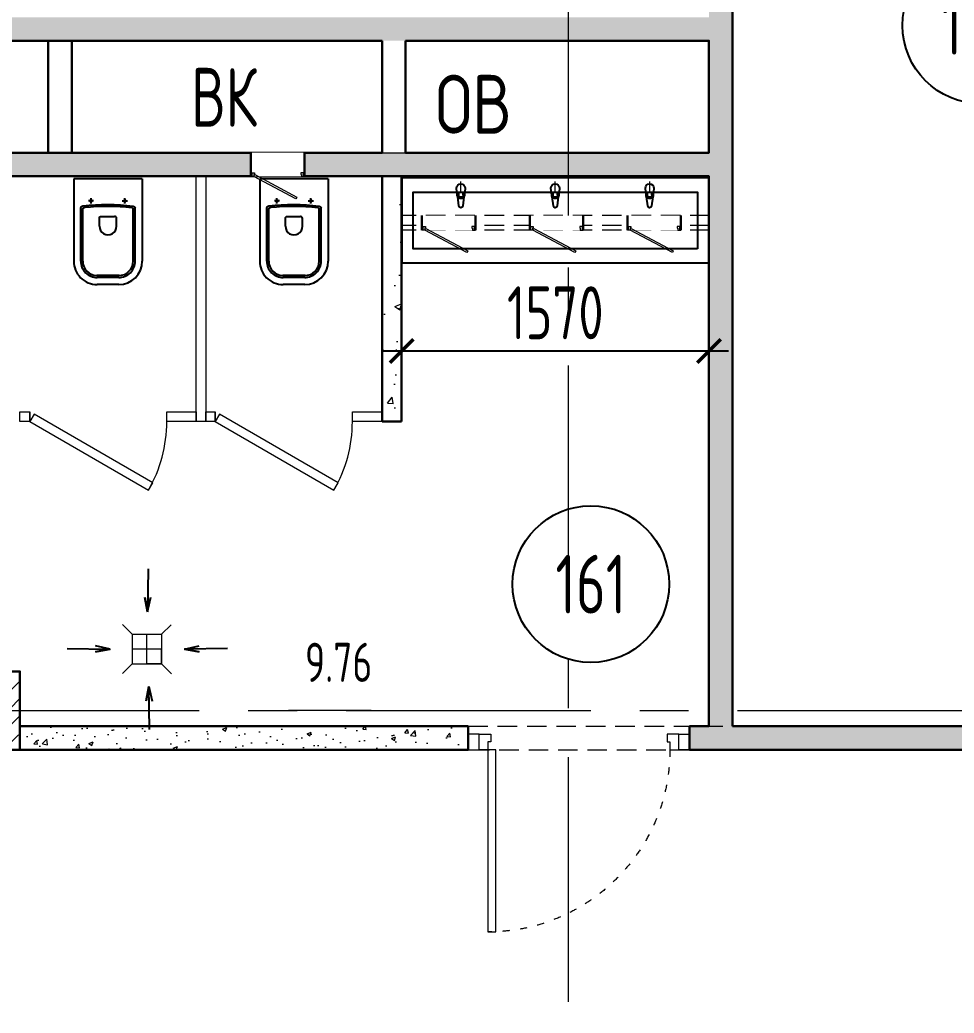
# Model space of a CAD drawing. Header units: millimetres. Extents: x -265044 to 366616, y 0 to 292181.
# Drawn here: x -194034 to -189261, y 117056 to 122127 of the extents above; entities that cross this region are included whole.
import ezdxf
from ezdxf import colors
from ezdxf.entities.mleader import LeaderData, LeaderLine
from ezdxf.enums import TextEntityAlignment as Align
from ezdxf.math import Vec2, Vec3

# ---------------------------------------------------------------- set-up
doc = ezdxf.new("R2010")
doc.units = ezdxf.units.MM
doc.header["$MEASUREMENT"] = 0
doc.set_wipeout_variables(frame=1)
doc.header["$PDMODE"] = 3
doc.header["$PDSIZE"] = -4
for name, pattern in [('ACAD_ISO03W100', [30, 12, -18]), ('ADSK_Скрыто', [6, 3, -3]), ('ADSK_Штриховая_ш2 п1', [3, 2, -1]), ('CENTER', [2, 1.25, -0.25, 0.25, -0.25])]:
    doc.linetypes.add(name, pattern=pattern)
doc.layers.get('0').update_dxf_attribs({"color": 250, "lineweight": 9})
doc.layers.get('Defpoints').update_dxf_attribs({"color": 6})
for name, color, linetype, lineweight in [('_0', 250, 'Continuous', 9), ('_Скрыто_', 7, 'ADSK_Скрыто', 9), ('АР_Двери', 5, 'Continuous', 18), ('АР_Колонны', 5, 'Continuous', 30), ('АР_Колонны Штрих', 250, 'Continuous', 5), ('АР_Маркер экспликации', 239, 'Continuous', 13), ('АР_Номер помещения', 1, 'Continuous', 25), ('АР_Оси', 193, 'Continuous', 9), ('АР_Отметки', 250, 'Continuous', 15), ('АР_Перегородки газоблок', 165, 'Continuous', 30), ('АР_Перегородки газоблок_Штрих', 165, 'Continuous', 5), ('АР_Перегородки сантехнические', 216, 'Continuous', 9), ('АР_Помещения_площадь', 19, 'Continuous', 9), ('АР_тонкая линия', 250, 'Continuous', 0), ('Эвакуация', 7, 'Continuous', 9)]:
    doc.layers.add(name, color=color, linetype=linetype, lineweight=lineweight)
for name, color, linetype in [('АР_Отверстия', 251, 'Continuous'), ('ТХ_ВК_оборуд.ТХ', 250, 'Continuous'), ('ТХ_ВК_трапы', 5, 'Continuous'), ('ТХ_сантехника', 253, 'Continuous')]:
    doc.layers.add(name, color=color, linetype=linetype)
doc.layers.get('_Скрыто_').off()
doc.styles.add('ICOCPEUR', font='isocpeur.ttf')
doc.styles.add('ISOCPEUR', font='isocpeur.ttf', dxfattribs={"width": 0.7})
doc.styles.get("Standard").update_dxf_attribs({"font": 'isocpeur.ttf'})
doc.dimstyles.new('R_100', dxfattribs={"dimtxt": 270, "dimasz": 120, "dimexe": 100, "dimexo": 0, "dimgap": 60, "dimtad": 1, "dimdec": 0, "dimrnd": 5, "dimzin": 0, "dimdsep": 46, "dimtxsty": 'ISOCPEUR', "dimblk": 'ARCHTICK', "dimcen": 0, "dimdle": 100, "dimclrd": 256, "dimclre": 256, "dimclrt": 256, "dimadec": 0, "dimazin": 0, "dimtfac": 2, "dimtdec": 0, "dimtofl": 0, "dimtmove": 1, "dimatfit": 3, "dimfxl": 1, "dimtvp": 3, "dimtolj": 1, "dimtzin": 0, "dimarcsym": 0})
pattern_1 = [(50, (0, 0), (215.17805, -18.82564), [22.5, -247.5]), (355, (0, 0), (-41.6254, 225.65764), [18, -198]), (100.45144, (17.93, -1.57), (173.55265, 206.832), [19.12206, -210.34263]), (46.1842, (0, 60), (320.1724, -49.65578), [33.75, -371.25]), (96.63564, (26.68, 55.86), (280.3986, 292.2356), [28.6831, -315.51413]), (351.18416, (0, 60), (280.3986, 292.2356), [27, -297]), (21, (30, 45), (179.07212, -120.78567), [22.5, -247.5]), (326, (30, 45), (72.9946, 217.54501), [18, -198]), (71.45144, (44.92, 34.93), (252.06671, 96.75935), [19.12206, -210.34263]), (37.5, (0, 0), (3.647957, 99.868156), [0, -195.6, 0, -201, 0, -198.75]), (7.5, (0, 0), (78.92086, 118.323514), [0, -114.6, 0, -191.1, 0, -75.75]), (327.5, (-66.9, 0), (160.14673, -6.766462), [0, -75, 0, -234, 0, -310.5]), (317.5, (-96.9, 0), (174.95585, 30.031495), [0, -97.5, 0, -155.4, 0, -220.5])]

# ---------------------------------------------------------------- blocks, each defined once
blk = doc.blocks.new('*U1050')
at = {"color": 8}
for points in [[(-55, -80), (-55, 0), (-115, 0), (-115, -40), (-100, -40), (-100, -80), (-55, -80)], [(0, 0), (0, -80), (-55, -80), (-55, 0), (0, 0)], [(-1130, 0), (-1130, -80), (-1075, -80), (-1075, 0), (-1130, 0)], [(-1075, -80), (-1075, 0), (-1015, 0), (-1015, -40), (-1030, -40), (-1030, -80), (-1075, -80)]]:
    blk.add_lwpolyline(points, dxfattribs=at)
blk.add_lwpolyline([(-100, -80), (-100, -1010), (-140, -1010), (-140, -80)], close=True, dxfattribs=at)
at = {"color": 8, "linetype": 'ACAD_ISO03W100', "ltscale": 3}
blk.add_arc((-100, -80), 930, 180, 270, dxfattribs=at)
blk = doc.blocks.new('*U11')
at = {"color": 8}
for p, q in [((0, 0), (0, 50)), ((700, 0), (700, 50))]:
    blk.add_line(p, q, dxfattribs=at)
blk.add_lwpolyline([(0, 0), (606.2, -350), (628.1, -312.1), (21.9, 37.9)], close=True, dxfattribs=at)
blk.add_arc((0, 0), 700, 330, 0, dxfattribs=at)
blk = doc.blocks.new('*U9')
at = {"color": 8}
for p, q in [((0, 0), (0, 50)), ((700, 0), (700, 50))]:
    blk.add_line(p, q, dxfattribs=at)
blk.add_lwpolyline([(0, 0), (606.2, -350), (628.1, -312.1), (21.9, 37.9)], close=True, dxfattribs=at)
blk.add_arc((0, 0), 700, 330, 0, dxfattribs=at)
blk = doc.blocks.new('*U45')
at = {"layer": 'АР_Номер помещения', "color": 8}
blk.add_circle((-201.3, 457.8), 400, dxfattribs=at)
at = {"layer": 'АР_Помещения_площадь', "color": 8}
blk.add_line((483.2, -2555.5), (60.9, -2555.5), dxfattribs=at)
at = {"color": 8, "style": 'ISOCPEUR', "width": 0.7, "flags": 1}
blk.add_attdef('КАТЕГОРИЯ', (-499.2, -2092.2), '', height=250, dxfattribs=at)
at = {"layer": 'АР_Номер помещения', "color": 8, "style": 'ISOCPEUR', "width": 0.7}
blk.add_attdef('НОМЕР_ПОМЕЩЕНИЯ', text='', height=300, dxfattribs=at).set_placement((-201.3, 457.8), align=Align.MIDDLE_CENTER)
at = {"layer": 'АР_Помещения_площадь', "color": 8, "lineweight": 30, "width": 0.7, "flags": 104}
blk.add_attdef('ИМЯ_ПОМЕЩЕНИЯ', text='', height=100, dxfattribs=at).set_placement((157.6, 1217.1), align=Align.MIDDLE_CENTER)
at = {"layer": 'АР_Помещения_площадь', "color": 8, "style": 'ISOCPEUR', "width": 0.7}
blk.add_attdef('ПЛОЩАДЬ_ПОМЕЩЕНИЯ', text='', height=200, dxfattribs=at).set_placement((488.1, -2309), align=Align.MIDDLE_RIGHT)
blk = doc.blocks.new('*U46')
at = {"layer": 'АР_Номер помещения', "color": 8}
blk.add_circle((1864, -1562.2), 400, dxfattribs=at)
at = {"layer": 'АР_Помещения_площадь', "color": 8}
blk.add_line((742.5, -2207.8), (320.2, -2207.8), dxfattribs=at)
at = {"color": 8, "style": 'ISOCPEUR', "width": 0.7, "flags": 1}
blk.add_attdef('КАТЕГОРИЯ', (-499.2, -2092.2), '', height=250, dxfattribs=at)
at = {"layer": 'АР_Номер помещения', "color": 8, "style": 'ISOCPEUR', "width": 0.7}
blk.add_attdef('НОМЕР_ПОМЕЩЕНИЯ', text='', height=300, dxfattribs=at).set_placement((1864, -1562.2), align=Align.MIDDLE_CENTER)
at = {"layer": 'АР_Помещения_площадь', "color": 8, "lineweight": 30, "width": 0.7, "flags": 104}
blk.add_attdef('ИМЯ_ПОМЕЩЕНИЯ', text='', height=100, dxfattribs=at).set_placement((157.6, 1217.1), align=Align.MIDDLE_CENTER)
at = {"layer": 'АР_Помещения_площадь', "color": 8, "style": 'ISOCPEUR', "width": 0.7}
blk.add_attdef('ПЛОЩАДЬ_ПОМЕЩЕНИЯ', text='', height=200, dxfattribs=at).set_placement((747.4, -1961.3), align=Align.MIDDLE_RIGHT)
blk = doc.blocks.new('Из_буфера31843')
at = {"color": 8}
for p, q in [((365.8, 166.1), (359.2, 113.1)), ((394.6, 113.1), (388, 166.1)), ((915.8, 166.1), (909.2, 113.1)), ((944.6, 113.1), (938, 166.1)), ((1465.7, 166.1), (1459.1, 113.1)), ((1494.5, 113.1), (1487.9, 166.1)), ((355.9, 103.6), (351.9, 61.7)), ((363.3, 86.6), (363.3, 101.5)), ((390.5, 86.6), (363.3, 86.6)), ((390.5, 101.5), (390.5, 86.6)), ((401.9, 61.7), (397.9, 103.6)), ((905.9, 103.6), (901.9, 61.7)), ((913.3, 86.6), (913.3, 101.5)), ((940.5, 86.6), (913.3, 86.6)), ((940.5, 101.5), (940.5, 86.6)), ((951.9, 61.7), (947.9, 103.6)), ((1455.8, 103.6), (1451.8, 61.7)), ((1463.2, 86.6), (1463.2, 101.5)), ((1490.4, 86.6), (1463.2, 86.6)), ((1490.4, 101.5), (1490.4, 86.6)), ((1501.8, 61.7), (1497.8, 103.6))]:
    blk.add_line(p, q, dxfattribs=at)
at = {"color": 8, "lineweight": 13, "ltscale": 500}
for p, q in [((376.9, 85), (376.9, 22.5)), ((926.9, 85), (926.9, 22.5)), ((1476.9, 85), (1476.9, 22.5))]:
    blk.add_line(p, q, dxfattribs=at)
at = {"color": 8}
for points in [[(1819.9, 500), (33.9, 500), (33.9, 0), (1819.9, 0)], [(1754.9, 415), (98.9, 415), (98.9, 85), (1754.9, 85)]]:
    blk.add_lwpolyline(points, close=True, dxfattribs=at)
for centre, major_axis, start_param, end_param in [((376.9, 164.7), (-7.91, 7.91), 4.051589, 6.943986), ((926.9, 164.7), (-7.91, 7.91), 4.051589, 6.943986), ((1476.8, 164.7), (-7.91, 7.91), 4.051589, 6.943986), ((376.9, 101.7), (-14.9, 14.9), 4.498953, 6.496621), ((926.9, 101.7), (-14.9, 14.9), 4.498953, 6.496621), ((1476.8, 101.7), (-14.9, 14.9), 4.498953, 6.496621), ((376.9, 61.7), (-17.7, -17.7), -0.785398, 2.356194), ((376.9, 101.7), (-14.9, -14.9), -1.35736, -0.875625), ((376.9, 101.5), (-9.62, 9.62), 3.926991, 7.068583), ((376.9, 101.7), (-14.9, 14.9), 4.017217, 4.498953), ((926.9, 61.7), (-17.7, -17.7), -0.785398, 2.356194), ((926.9, 101.7), (-14.9, -14.9), -1.35736, -0.875625), ((926.9, 101.5), (-9.62, 9.62), 3.926991, 7.068583), ((926.9, 101.7), (-14.9, 14.9), 4.017217, 4.498953), ((1476.8, 61.7), (-17.7, -17.7), -0.785398, 2.356194), ((1476.8, 101.7), (-14.9, -14.9), -1.35736, -0.875625), ((1476.8, 101.5), (-9.62, 9.62), 3.926991, 7.068583), ((1476.8, 101.7), (-14.9, 14.9), 4.017217, 4.498953)]:
    blk.add_ellipse(centre, major_axis=major_axis, ratio=1, start_param=start_param, end_param=end_param, dxfattribs=at)
blk = doc.blocks.new('унитаз поликлиники')
at = {"color": 8}
for p, q in [((0, 175), (0, -175)), ((0, 175), (420, 175)), ((420, 138.7), (149.6, 138.7)), ((420, 129), (156.8, 128.7)), ((125.6, 86.7), (99.5, 86.7)), ((112.4, 73.1), (112.4, 100.2)), ((494, 57.1), (494, -57.1)), ((504, 55), (504, -55)), ((540, 55), (540, -55)), ((191.9, -33.7), (191.9, 33.7)), ((242.4, 43.7), (201.9, 43.7)), ((242.4, -43.7), (201.9, -43.7)), ((125.5, -86.5), (99.4, -86.5)), ((112.3, -73), (112.3, -100.1)), ((420, -139), (147.9, -138.7)), ((420, -129), (155.2, -128.7)), ((0, -175), (420, -175))]:
    blk.add_line(p, q, dxfattribs=at)
for centre, radius, start, end in [((420, 55), 120, 0, 90), ((420.5, 55.2), 83.5, 359.8619, 90.3335), ((420, 55), 74, 0, 90), ((242.4, 0), 43.7, 270, 90), ((420, -55), 120, 270, 0), ((420, -55), 84, 270, 0), ((420, -55), 74, 270, 358.4018)]:
    blk.add_arc(centre, radius, start, end, dxfattribs=at)
at = {"color": 8, "extrusion": (0, 0, -1)}
for centre, major_axis, ratio, start_param, end_param in [((1158.1, 0), (-731, -726.4), 0.993775, 0.659849, 0.910919), ((984.1, 0), (-23.4, -941.4), 0.89728, 1.422258, 1.677847), ((149.5, 127.3), (-5.6, -10.5), 0.821373, 1.269211, 2.570669), ((154.4, 119.8), (-5.61, -7.72), 0.798093, 1.232924, 2.686723), ((112.4, 86.8), (3.55, 3.55), 1, 5.504025, 11.78721), ((201.9, -33.5), (4.12, -9.49), 0.964797, 0.42926, 1.943413), ((147.9, -127.5), (5.4, -10.4), 0.836443, 0.56114, 1.877577), ((155.2, -117.5), (5.3, -10.4), 0.842984, 0.549902, 1.8819)]:
    blk.add_ellipse(centre, major_axis=major_axis, ratio=ratio, start_param=start_param, end_param=end_param, dxfattribs=at)
at = {"color": 8}
for centre, major_axis, ratio, start_param, end_param in [((201.9, 33.5), (4.12, 9.49), 0.964797, 0.42926, 1.943413), ((112.3, -86.6), (3.54, -3.55), 1, 5.504025, 11.78721)]:
    blk.add_ellipse(centre, major_axis=major_axis, ratio=ratio, start_param=start_param, end_param=end_param, dxfattribs=at)
blk = doc.blocks.new('_ArchTick')
at = {"color": 8, "linetype": 'ByBlock', "const_width": 0.15}
blk.add_lwpolyline([(-0.5, -0.5), (0.5, 0.5)], dxfattribs=at)
blk = doc.blocks.new('*D925')
at = {"layer": 'Defpoints', "color": 8, "lineweight": -2, "ltscale": 100, "transparency": 16777216}
for p, q in [((-192083.9, 120436.6), (-192083.9, 120536.7)), ((-190513.9, 120436.7), (-190513.9, 120536.7)), ((-192183.9, 120436.7), (-190413.9, 120436.7))]:
    blk.add_line(p, q, dxfattribs=at)
at = {"layer": 'Defpoints', "color": 0, "lineweight": 13, "ltscale": 100, "transparency": 16777216}
for p in [(-192083.9, 120436.6), (-190513.9, 120436.7), (-190513.9, 120436.7)]:
    blk.add_point(p, dxfattribs=at)
at = {"layer": 'Defpoints', "color": 8, "lineweight": -2, "ltscale": 100, "transparency": 16777216, "xscale": 120, "yscale": 120, "zscale": 120, "rotation": 180}
blk.add_blockref('_ArchTick', (-192083.9, 120436.7), dxfattribs=at)
at = {"layer": 'Defpoints', "color": 8, "lineweight": -2, "ltscale": 100, "transparency": 16777216, "xscale": 120, "yscale": 120, "zscale": 120}
blk.add_blockref('_ArchTick', (-190513.9, 120436.7), dxfattribs=at)
at = {"layer": 'Defpoints', "color": 8, "ltscale": 100, "transparency": 16777216, "insert": (-191298.9, 120631.7), "char_height": 270, "attachment_point": 5, "style": 'ISOCPEUR'}
blk.add_mtext('\\A1;1570', dxfattribs=at)
blk = doc.blocks.new('232_Отверстие_Задание_на_отверстие_в_перекрытии_Спр_v3 - Тип1_1_ОВ-3252124-310_В_ОП_01_0_000')
at = {"layer": 'Эвакуация', "linetype": 'ADSK_Скрыто'}
blk.add_hatch(color=8, dxfattribs=at).paths.add_polyline_path([(-157.3, -285), (300, -285), (300, -282.6), (-299.8, -282.6), (-299.8, -285)])
at = {"layer": 'Эвакуация', "color": 8, "lineweight": 18}
for p, q in [((-300, 285), (-300, -285)), ((-300, 285), (-300, -285)), ((-300, -285), (-299.2, -282.6)), ((-300, -285), (300, -285)), ((300, -285), (300, -282.6))]:
    blk.add_line(p, q, dxfattribs=at)
at = {"layer": 'Эвакуация', "color": 8}
for p, q in [((-300, -285), (-300, 285)), ((300, -285), (-300, -285)), ((300, -282.6), (300, -285))]:
    blk.add_line(p, q, dxfattribs=at)
blk = doc.blocks.new('_DotSmall')
at = {"color": 8, "linetype": 'ByBlock', "const_width": 0.5}
blk.add_lwpolyline([(-0.0625, 0, 1), (0.0625, 0, 1)], format="xyb", close=True, dxfattribs=at)
blk = doc.blocks.new('Трап ТХ')
at = {"layer": 'ТХ_ВК_трапы', "color": 8, "lineweight": 0}
for p, q in [((305243.2, -196674.3), (305292.9, -196724.5)), ((305491.2, -196675.5), (305442.2, -196724.5)), ((305292.9, -196724.5), (305292.9, -196874.5)), ((305292.9, -196724.5), (305442.2, -196724.5)), ((305367.6, -196874.5), (305367.6, -196724.5)), ((305442.2, -196724.5), (305442.2, -196874.5)), ((305442.2, -196799.5), (305292.9, -196799.5)), ((305442.2, -196874.5), (305442.2, -196799.5)), ((305243.2, -196924.3), (305292.9, -196874.5)), ((305292.9, -196874.5), (305442.2, -196874.5)), ((305442.2, -196874.5), (305367.6, -196874.5)), ((305493.2, -196925.5), (305442.2, -196874.5))]:
    blk.add_line(p, q, dxfattribs=at)
blk = doc.blocks.new('A$C985b353d')
at = {"layer": 'ТХ_ВК_трапы', "color": 8, "ltscale": 100}
for p, q in [((6.4, 408.7), (2.2, 189.2)), ((2.2, 189.2), (-11.2, 263.5)), ((-11.2, 263.5), (2.2, 189.2)), ((2.2, 189.2), (19.8, 264.3)), ((-407.4, 3.3), (-187.9, -0.9)), ((-187.9, -0.9), (-263, 16.7)), ((192.3, -0.9), (267.4, 16.7)), ((411.8, 3.3), (192.3, -0.9)), ((-187.9, -0.9), (-262.2, -14.3)), ((-262.2, -14.3), (-187.9, -0.9)), ((192.3, -0.9), (266.6, -14.3)), ((266.6, -14.3), (192.3, -0.9)), ((9.7, -190.8), (-3.8, -265.2)), ((-3.8, -265.2), (9.7, -190.8)), ((13.8, -410.3), (9.7, -190.8)), ((9.7, -190.8), (27.3, -265.9))]:
    blk.add_line(p, q, dxfattribs=at)
blk = doc.blocks.new('*U1544')
at = {"color": 8}
blk.add_wipeout([(-565, 60), (445, 60), (445, -218), (-565, -218)], dxfattribs=at)
for p, q in [((-530, 60), (-565, 60)), ((-550, 60), (-550, -10)), ((-550, -10), (-550, 60)), ((-510, 60), (-530, 60)), ((-510, 20), (-510, 60)), ((-500, 20), (-510, 20)), ((-500, -10), (-500, 20)), ((380, -10), (380, 20)), ((380, 20), (390, 20)), ((390, 20), (390, 60)), ((390, 60), (410, 60)), ((410, 60), (445, 60)), ((430, 60), (430, -10)), ((430, -10), (430, 60)), ((-565, -10), (-530, -10)), ((-530, -10), (-500, -10)), ((410, -10), (380, -10)), ((445, -10), (410, -10))]:
    blk.add_line(p, q, dxfattribs=at)
at = {"color": 8, "lineweight": 30}
for p, q in [((-565, 60), (-565, -218)), ((445, 60), (445, -218))]:
    blk.add_line(p, q, dxfattribs=at)
at = {"color": 8}
blk.add_lwpolyline([(389, 60), (370, 25), (-424, 448), (-406, 483)], close=True, dxfattribs=at)
blk = doc.blocks.new('*U1547')
at = {"color": 8}
blk.add_wipeout([(-565, 60), (445, 60), (445, -388), (-565, -388)], dxfattribs=at)
for p, q in [((-530, 60), (-565, 60)), ((-550, 60), (-550, -10)), ((-550, -10), (-550, 60)), ((-510, 60), (-530, 60)), ((-510, 20), (-510, 60)), ((-500, 20), (-510, 20)), ((-500, -10), (-500, 20)), ((380, -10), (380, 20)), ((380, 20), (390, 20)), ((390, 20), (390, 60)), ((390, 60), (410, 60)), ((410, 60), (445, 60)), ((430, 60), (430, -10)), ((430, -10), (430, 60)), ((-565, -10), (-530, -10)), ((-530, -10), (-500, -10)), ((410, -10), (380, -10)), ((445, -10), (410, -10))]:
    blk.add_line(p, q, dxfattribs=at)
at = {"color": 8, "lineweight": 30}
for p, q in [((-565, 60), (-565, -388)), ((445, 60), (445, -388))]:
    blk.add_line(p, q, dxfattribs=at)
at = {"color": 8}
blk.add_lwpolyline([(389, 60), (370, 25), (-424, 448), (-406, 483)], close=True, dxfattribs=at)

msp = doc.modelspace()

# ---------------------------------------------------------------- hatches: boundary and pattern name
at = {"layer": 'АР_Колонны Штрих', "ltscale": 100}
h = msp.add_hatch(dxfattribs=at)
h.set_pattern_fill('ANSI35', color=8, scale=500)
h.set_pattern_definition([(45, (-1151486.01, 158672.16), (-88.388348, 88.388348), []), (45, (-1151397.63, 158672.16), (-88.388348, 88.388348), [156.25, -31.25, 0, -31.25])])
h.paths.add_polyline_path([(-194033.9, 118800.7), (-194433.9, 118800.7), (-194433.9, 118400.7), (-194033.9, 118400.7)])
at = {"layer": 'АР_Перегородки газоблок_Штрих', "ltscale": 100}
h = msp.add_hatch(dxfattribs=at)
h.set_pattern_fill('AR-CONC', color=8, scale=30)
h.set_pattern_definition(pattern_1)
h.paths.add_polyline_path([(-190393.9, 123152.4), (-190513.9, 123152.4), (-190513.9, 122140.3), (-197362.4, 122140.3), (-197362.4, 122020.3), (-190513.9, 122020.3), (-190513.9, 121448.5), (-197363.9, 121448.5), (-197363.9, 121328.5), (-190513.9, 121328.5), (-190513.9, 121322.6), (-190513.9, 121322.6), (-190513.9, 120884.3), (-190513.9, 118520.7), (-190613.2, 118520.7), (-190613.2, 118400.7), (-188433.9, 118400.7), (-188433.9, 118520.7), (-190393.9, 118520.7)])
edge = h.paths.add_edge_path()
edge.add_line((-197363.9, 121105.7), (-197363.9, 121143.3))
edge.add_arc((-197538.8, 121433.3), 338.7, 279.3282, 301.0925, ccw=False)
edge.add_line((-197483.9, 121099.1), (-197483.9, 118520.7))
edge.add_line((-197483.9, 118520.7), (-197633.9, 118520.7))
edge.add_line((-197633.9, 118520.7), (-197633.9, 118400.6))
edge.add_line((-197633.9, 118400.6), (-197265, 118400.6))
edge.add_line((-197265, 118400.6), (-197265, 118520.6))
edge.add_line((-197265, 118520.6), (-197363.9, 118520.7))
edge.add_line((-197363.9, 118520.7), (-197363.9, 121105.7))
h.paths.add_polyline_path([(-187913.9, 123270.7), (-187993.9, 123270.8), (-188033.9, 123270.8), (-188033.9, 121714.3), (-188033.9, 118400.7), (-187913.9, 118400.7), (-187913.9, 121948.5)])
h = msp.add_hatch(dxfattribs=at)
h.set_pattern_fill('AR-CONC', color=8, scale=2)
h.set_pattern_definition([(50, (-672286.7, -50233.2), (364.36934, -31.87817), [38.1, -419.1]), (355, (-672286.7, -50233.2), (-70.48684, 382.1137), [30.48, -335.28117]), (100.451445, (-672256.33, -50235.87), (293.8825, 350.2355), [32.38002, -356.1805]), (46.1842, (-672286.7, -50131.6), (542.1581, -84.08466), [57.15, -628.65]), (96.63556, (-672241.5, -50138.6), (474.80827, 494.85225), [48.57005, -534.2712]), (351.18415, (-672286.7, -50131.6), (474.80827, 494.85225), [45.71993, -502.91946]), (21, (-672235.9, -50157), (303.22878, -204.5304), [38.1, -419.1]), (326, (-672235.9, -50157), (123.60406, 368.37593), [30.48, -335.28]), (71.451445, (-672210.62, -50174.06), (426.83284, 163.84554), [32.38002, -356.17988]), (37.5, (-672286.69, -50233.21), (6.177207, 169.110078), [0, -331.216, 0, -340.36, 0, -336.55]), (7.5, (-672286.7, -50233.21), (133.639325, 200.36115), [0, -194.056, 0, -323.596, 0, -128.27]), (327.5, (-672399.98, -50233.21), (271.18119, -11.457488), [0, -127, 0, -396.24, 0, -525.78]), (317.5, (-672450.78, -50233.21), (296.25836, 50.85298), [0, -165.1, 0, -263.144, 0, -373.38])])
h.paths.add_polyline_path([(-192183.9, 121200.3), (-192183.9, 120116.2), (-192083.9, 120116.2), (-192083.9, 121200.3)])
h = msp.add_hatch(dxfattribs=at)
h.set_pattern_fill('AR-CONC', color=8, scale=30)
h.set_pattern_definition(pattern_1)
h.paths.add_polyline_path([(-194033.9, 118520.7), (-194033.9, 118400.7), (-194033.9, 118400.7), (-194033.9, 118520.7), (-191743.2, 118520.7), (-191743.2, 118400.7), (-194033.9, 118400.7), (-194033.9, 118520.7), (-194033.9, 118400.7), (-194033.9, 118520.7)])

# ---------------------------------------------------------------- linework, layer by layer
at = {"layer": '_0', "color": 8, "ltscale": 100}
msp.add_line((-196003.9, 121448.5), (-191587.3, 121448.5), dxfattribs=at)
at = {"layer": 'АР_Колонны', "color": 8, "ltscale": 100}
msp.add_lwpolyline([(-194433.9, 118800.7), (-194033.9, 118800.7), (-194033.9, 118400.7), (-194433.9, 118400.7)], close=True, dxfattribs=at)
at = {"layer": 'АР_Оси', "color": 8, "linetype": 'CENTER', "ltscale": 1000}
for p, q in [((-191233.9, 134363.2), (-191233.9, 74900)), ((-224367.6, 118600.7), (-141189.2, 118600.7))]:
    msp.add_line(p, q, dxfattribs=at)
at = {"layer": 'АР_Перегородки газоблок', "color": 8, "ltscale": 100}
for points in [[(-190393.9, 123152.4), (-190393.9, 118520.7)], [(-192183.9, 122020.3), (-195883.9, 122020.3)], [(-193889.1, 121448.5), (-193889.1, 122020.3)], [(-193769.1, 122020.3), (-193769.1, 121448.5)], [(-192183.9, 121448.5), (-192183.9, 122020.3)], [(-190513.9, 122020.3), (-192063.9, 122020.3)], [(-192063.9, 122020.3), (-192063.9, 121448.5)], [(-192063.9, 121448.5), (-190513.9, 121448.5), (-190513.9, 122020.3), (-192063.9, 122020.3)], [(-195883.9, 121448.5), (-192912.5, 121448.5)], [(-193188.9, 121448.5), (-192183.9, 121448.5)], [(-192183.9, 121328.5), (-195883.9, 121328.5)], [(-192183.9, 120076.2), (-192183.9, 121328.5)], [(-192183.9, 121328.5), (-190513.9, 121328.5), (-190513.9, 118520.7)], [(-192183.9, 121328.5), (-192183.9, 121328.5)], [(-192083.9, 121328.5), (-192083.9, 120076.2)], [(-192083.9, 120076.2), (-192183.9, 120076.2)], [(-194033.9, 118520.7), (-191743.2, 118520.7)], [(-191743.2, 118520.7), (-191743.2, 118400.7)], [(-190613.2, 118520.7), (-190513.9, 118520.7)], [(-190613.2, 118400.7), (-190613.2, 118520.7)], [(-190393.9, 118520.7), (-188433.9, 118520.7)], [(-191743.2, 118400.7), (-194033.9, 118400.7)], [(-188433.9, 118400.7), (-190613.2, 118400.7)]]:
    msp.add_lwpolyline(points, dxfattribs=at)
at = {"layer": 'АР_Перегородки сантехнические', "color": 8, "lineweight": 0}
for points in [[(-193133.9, 121328.5), (-193083.9, 121328.5), (-193083.9, 120076.2), (-193133.9, 120076.2)], [(-193983.4, 120126.2), (-193983.4, 120076.2), (-194033.9, 120076.2), (-194033.9, 120126.2)], [(-193133.9, 120126.2), (-193133.9, 120076.2), (-193283.4, 120076.2), (-193283.4, 120126.2)], [(-193035.5, 120126.2), (-193035.5, 120076.2), (-193083.9, 120076.2), (-193083.9, 120126.2)], [(-192183.9, 120126.2), (-192183.9, 120076.2), (-192335.5, 120076.2), (-192335.5, 120126.2)]]:
    msp.add_lwpolyline(points, close=True, dxfattribs=at)
at = {"layer": 'АР_тонкая линия', "color": 8, "linetype": 'ADSK_Штриховая_ш2 п1', "ltscale": 50}
for p, q in [((-191743.2, 118520.7), (-190060.2, 118520.7)), ((-191734.7, 118400.7), (-189994.8, 118400.5))]:
    msp.add_line(p, q, dxfattribs=at)
for points in [[(-190509.9, 121128.2), (-192083.9, 121128.2)], [(-190509.9, 121078.2), (-192083.9, 121078.2)], [(-190509.9, 121053.2), (-192083.9, 121053.2)]]:
    msp.add_lwpolyline(points, dxfattribs=at)
at = {"layer": 'Эвакуация', "color": 8, "lineweight": 18}
msp.add_line((-193933.4, 122018), (-193889.1, 122020.7), dxfattribs=at)

# ---------------------------------------------------------------- block references
at = {"layer": '_Скрыто_', "color": 8}
msp.add_blockref('232_Отверстие_Задание_на_отверстие_в_перекрытии_Спр_v3 - Тип1_1_ОВ-3252124-310_В_ОП_01_0_000', (-191764.2, 121735.3), dxfattribs=at)
at = {"layer": 'АР_Двери', "color": 8, "lineweight": 30}
for name, p in [('*U9', (-193983.4, 120076.2)), ('*U11', (-193035.5, 120076.2))]:
    msp.add_blockref(name, p, dxfattribs=at)
at = {"layer": 'АР_Двери', "color": 8, "xscale": -1}
msp.add_blockref('*U1050', (-191743.2, 118480.7), dxfattribs=at)
at = {"layer": 'АР_Маркер экспликации', "color": 8}
ref = msp.add_blockref('*U45', (-188923.7, 121641.2), dxfattribs=at)
ref.add_attrib('НОМЕР_ПОМЕЩЕНИЯ', '162', dxfattribs={"layer": 'АР_Номер помещения', "color": 8, "height": 300, "style": 'ISOCPEUR', "width": 0.7}).set_placement((-189125, 122099.1), align=Align.MIDDLE_CENTER)
ref.add_attrib('ПЛОЩАДЬ_ПОМЕЩЕНИЯ', '17.10', dxfattribs={"layer": 'АР_Помещения_площадь', "color": 8, "height": 200, "style": 'ISOCPEUR', "width": 0.7}).set_placement((-188435.5, 119332.2), align=Align.MIDDLE_RIGHT)
ref = msp.add_blockref('*U46', (-192981.2, 120808.5), dxfattribs=at)
ref.add_attrib('НОМЕР_ПОМЕЩЕНИЯ', '161', dxfattribs={"layer": 'АР_Номер помещения', "color": 8, "height": 300, "style": 'ISOCPEUR', "width": 0.7}).set_placement((-191117.2, 119246.3), align=Align.MIDDLE_CENTER)
ref.add_attrib('ПЛОЩАДЬ_ПОМЕЩЕНИЯ', '9.76', dxfattribs={"layer": 'АР_Помещения_площадь', "color": 8, "height": 200, "style": 'ISOCPEUR', "width": 0.7}).set_placement((-192233.8, 118847.2), align=Align.MIDDLE_RIGHT)
at = {"layer": 'АР_тонкая линия', "color": 8, "ltscale": 500}
msp.add_blockref('A$C985b353d', (-193384.8, 118915.2), dxfattribs=at)
at = {"layer": 'ТХ_ВК_оборуд.ТХ', "color": 8}
msp.add_blockref('Трап ТХ', (-498752.3, 315714.7), dxfattribs=at)
at = {"layer": 'ТХ_сантехника', "color": 8, "rotation": 270.0015666875582}
for p in [(-193583.9, 121315.8), (-192633.9, 121315.7)]:
    msp.add_blockref('унитаз поликлиники', p, dxfattribs=at)
at = {"layer": 'ТХ_сантехника', "color": 8, "xscale": -0.876620401558563, "yscale": 0.876620401558563, "zscale": 0.876620401558563, "rotation": 180}
msp.add_blockref('Из_буфера31843', (-192111.4, 121322.6), dxfattribs=at)

# ---------------------------------------------------------------- texts
at = {"layer": 'АР_Отверстия', "color": 8, "ltscale": 100, "char_height": 300, "attachment_point": 5, "line_spacing_factor": 0.7, "style": 'ICOCPEUR'}
for s, insert in [('\\A1;{\\W0.7;ВК}', (-192991.1, 121731.9)), ('\\A1;{\\W0.8;ОВ}', (-191717, 121696.5))]:
    msp.add_mtext(s, dxfattribs=dict(at, insert=insert))

# ---------------------------------------------------------------- dimensions: what is measured, and where the dimension line sits
at = {"layer": 'Defpoints', "color": 8, "ltscale": 100}
dim = msp.add_linear_dim(base=(-190513.9, 120436.7), p1=(-192083.9, 120436.6), p2=(-190513.9, 120436.7), dimstyle='R_100', override={"dimpost": '\\X', "dimclrd": 8, "dimclre": 8, "dimclrt": 8, "dimfxl": 2.5, "dimarcsym": 1}, dxfattribs=at)
dim.commit()
dim.dimension.update_dxf_attribs({"geometry": '*D925', "text_midpoint": (-191298.9, 120631.7)})

# ---------------------------------------------------------------- leaders
at = {"layer": 'АР_Отметки', "color": 8}
ml = msp.add_multileader_mtext('Standard', dxfattribs=at)
ml.set_content('%%P0,000', color=8, style='ISOCPEUR')
ml.set_leader_properties(color=8, linetype='Continuous', lineweight=-1)
ml.set_arrow_properties(name='DOTSMALL')
ml.build(insert=Vec2(0, 0))
ml.multileader.update_dxf_attribs({"has_text_frame": 1, "text_left_attachment_type": 4, "text_right_attachment_type": 4, "dogleg_length": 100, "arrow_head_size": 180})
ctx = ml.context
ctx.base_point, ctx.char_height, ctx.arrow_head_size, ctx.landing_gap_size, ctx.plane_origin = Vec3(-195756.6, 128483.8, -0.2), 250, 180, 50, Vec3(-198827.6, 126894.3, -0.2)
ctx.left_attachment, ctx.right_attachment = 4, 4
notes = []
notes.append((ctx, [(0, (0, 0, 0), (0, 0), (1, 0), 1, [])]))
ctx.mtext.insert, ctx.mtext.width, ctx.mtext.line_spacing_style, ctx.mtext.flow_direction = Vec3(-195706.6, 128817.2, -0.2), 852.697, 2, 5
ml = msp.add_multileader_mtext('Standard', dxfattribs=at)
ml.set_content('%%P0,000', color=8, style='ISOCPEUR')
ml.set_leader_properties(color=8, linetype='Continuous', lineweight=-1)
ml.set_arrow_properties(name='DOTSMALL')
ml.build(insert=Vec2(0, 0))
ml.multileader.update_dxf_attribs({"has_text_frame": 1, "text_left_attachment_type": 4, "text_right_attachment_type": 4, "dogleg_length": 100, "arrow_head_size": 180})
ctx = ml.context
ctx.base_point, ctx.char_height, ctx.arrow_head_size, ctx.landing_gap_size, ctx.plane_origin = Vec3(-202684.2, 121780.9, -0.2), 250, 180, 50, Vec3(-205755.3, 120191.3, -0.2)
ctx.left_attachment, ctx.right_attachment = 4, 4
notes.append((ctx, [(0, (0, 0, 0), (0, 0), (1, 0), 1, [])]))
ctx.mtext.insert, ctx.mtext.width, ctx.mtext.line_spacing_style, ctx.mtext.flow_direction = Vec3(-202634.2, 122114.2, -0.2), 852.697, 2, 5
for ctx, leaders in notes:
    for number, flags, end, landing, length, lines in leaders:
        leader = LeaderData()
        leader.index, (leader.has_last_leader_line, leader.has_dogleg_vector, leader.attachment_direction) = number, flags
        leader.last_leader_point, leader.dogleg_vector, leader.dogleg_length = Vec3(end), Vec3(landing), length
        for number, points, colour, breaks in lines:
            line = LeaderLine()
            line.index, line.vertices, line.color, line.breaks = number, Vec3.list(points), colors.encode_raw_color(colour), breaks
            leader.lines.append(line)
        ctx.leaders.append(leader)

# ---------------------------------------------------------------- next in the draw order: block references
at = {"layer": 'АР_Двери', "color": 8, "xscale": 0.2701273999331003, "yscale": 0.2701273999331003, "zscale": 0.2701273999331003, "rotation": 180.0022807060942}
for name, p in [('*U1547', (-192733.1, 121343.8)), ('*U1544', (-191859.6, 121069.4)), ('*U1544', (-191309.1, 121069.4)), ('*U1544', (-190810.5, 121069.4))]:
    msp.add_blockref(name, p, dxfattribs=at)

doc.saveas('drawing.dxf')
